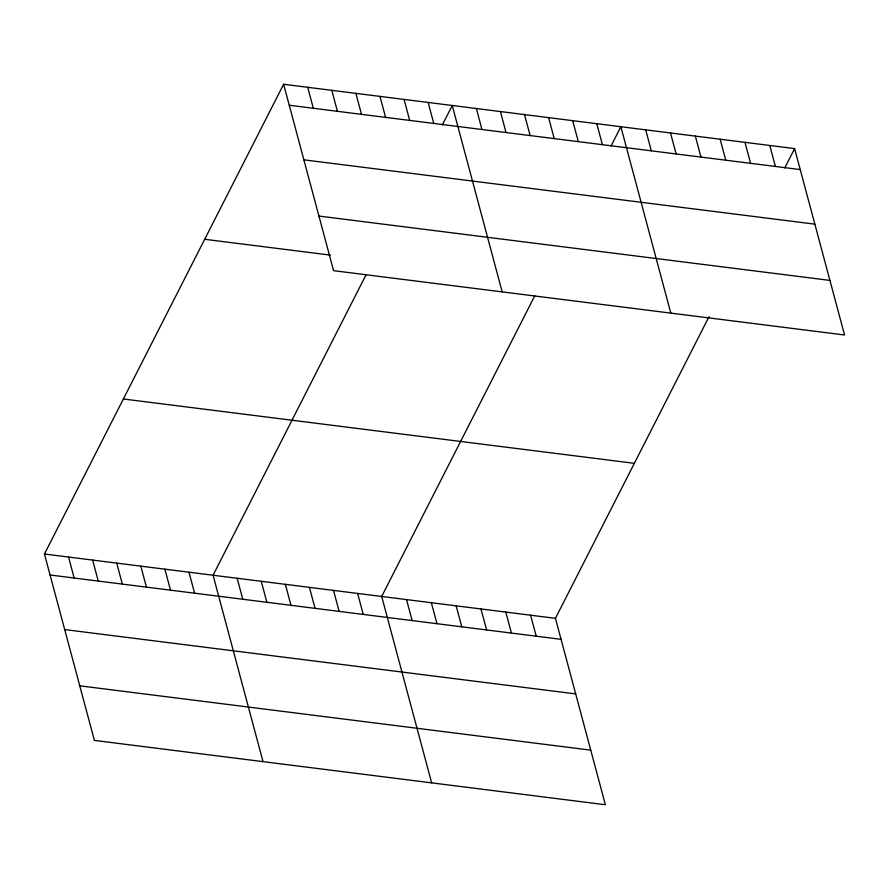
<?xml version="1.0" encoding="UTF-8"?>
<svg xmlns="http://www.w3.org/2000/svg" width="889" height="889" viewBox="0 0 889 889"><rect width="100%" height="100%" fill="white"/><g stroke="black" fill="none" stroke-linecap="round" stroke-linejoin="round"><path stroke-width="1.33" d="M709.1 316.528L555.436 618.333L605.376 804.734L94.39 740.404L44.45 554.014L283.624 84.266L794.61 148.596L844.55 334.986L333.564 270.667L283.624 84.266M366.146 274.601L213.071 575.239L263.022 761.64M442.378 124.871L452.245 105.491L502.185 291.892M534.767 295.826L381.703 596.463L431.643 782.865M611.01 146.096L620.866 126.727L670.817 313.117M784.743 167.977L794.61 148.596M289.247 105.246L800.222 169.577M303.871 159.831L814.857 224.161M318.94 216.071L829.926 280.402M204.692 239.285L330.497 255.121M123.371 398.994L634.357 463.325M44.45 554.014L555.436 618.333M50.073 574.994L561.059 639.324M64.697 629.579L575.683 693.909M79.766 685.819L590.752 750.149M769.785 145.474L775.408 166.454M744.971 142.34L750.594 163.332M720.146 139.217L725.768 160.198M695.331 136.095L700.954 157.075M670.506 132.972L676.129 153.953M645.692 129.85L651.315 150.83M596.786 123.693L602.409 144.674M572.694 120.66L578.317 141.64M548.602 117.626L554.225 138.606M524.51 114.592L530.133 135.573M500.429 111.558L506.041 132.539M476.337 108.525L481.96 129.505M428.154 102.457L433.776 123.438M404.062 99.424L409.685 120.415M530.611 615.21L536.234 636.191M379.981 96.401L385.604 117.381M505.797 612.088L511.419 633.068M355.889 93.367L361.512 114.348M480.971 608.965L486.594 629.945M331.797 90.334L337.42 111.314M456.157 605.842L461.78 626.823M307.705 87.3L313.328 108.28M431.343 602.72L436.955 623.7M406.517 599.586L412.14 620.578M357.611 593.43L363.234 614.41M333.519 590.396L339.142 611.388M309.428 587.373L315.05 608.354M285.347 584.34L290.97 605.32M261.255 581.306L266.878 602.286M237.163 578.272L242.786 599.253M188.99 572.205L194.602 593.185M164.898 569.171L170.521 590.152M140.806 566.137L146.429 587.118M116.715 563.104L122.338 584.084M92.634 560.07L98.246 581.05M68.542 557.036L74.165 578.028"/></g></svg>
